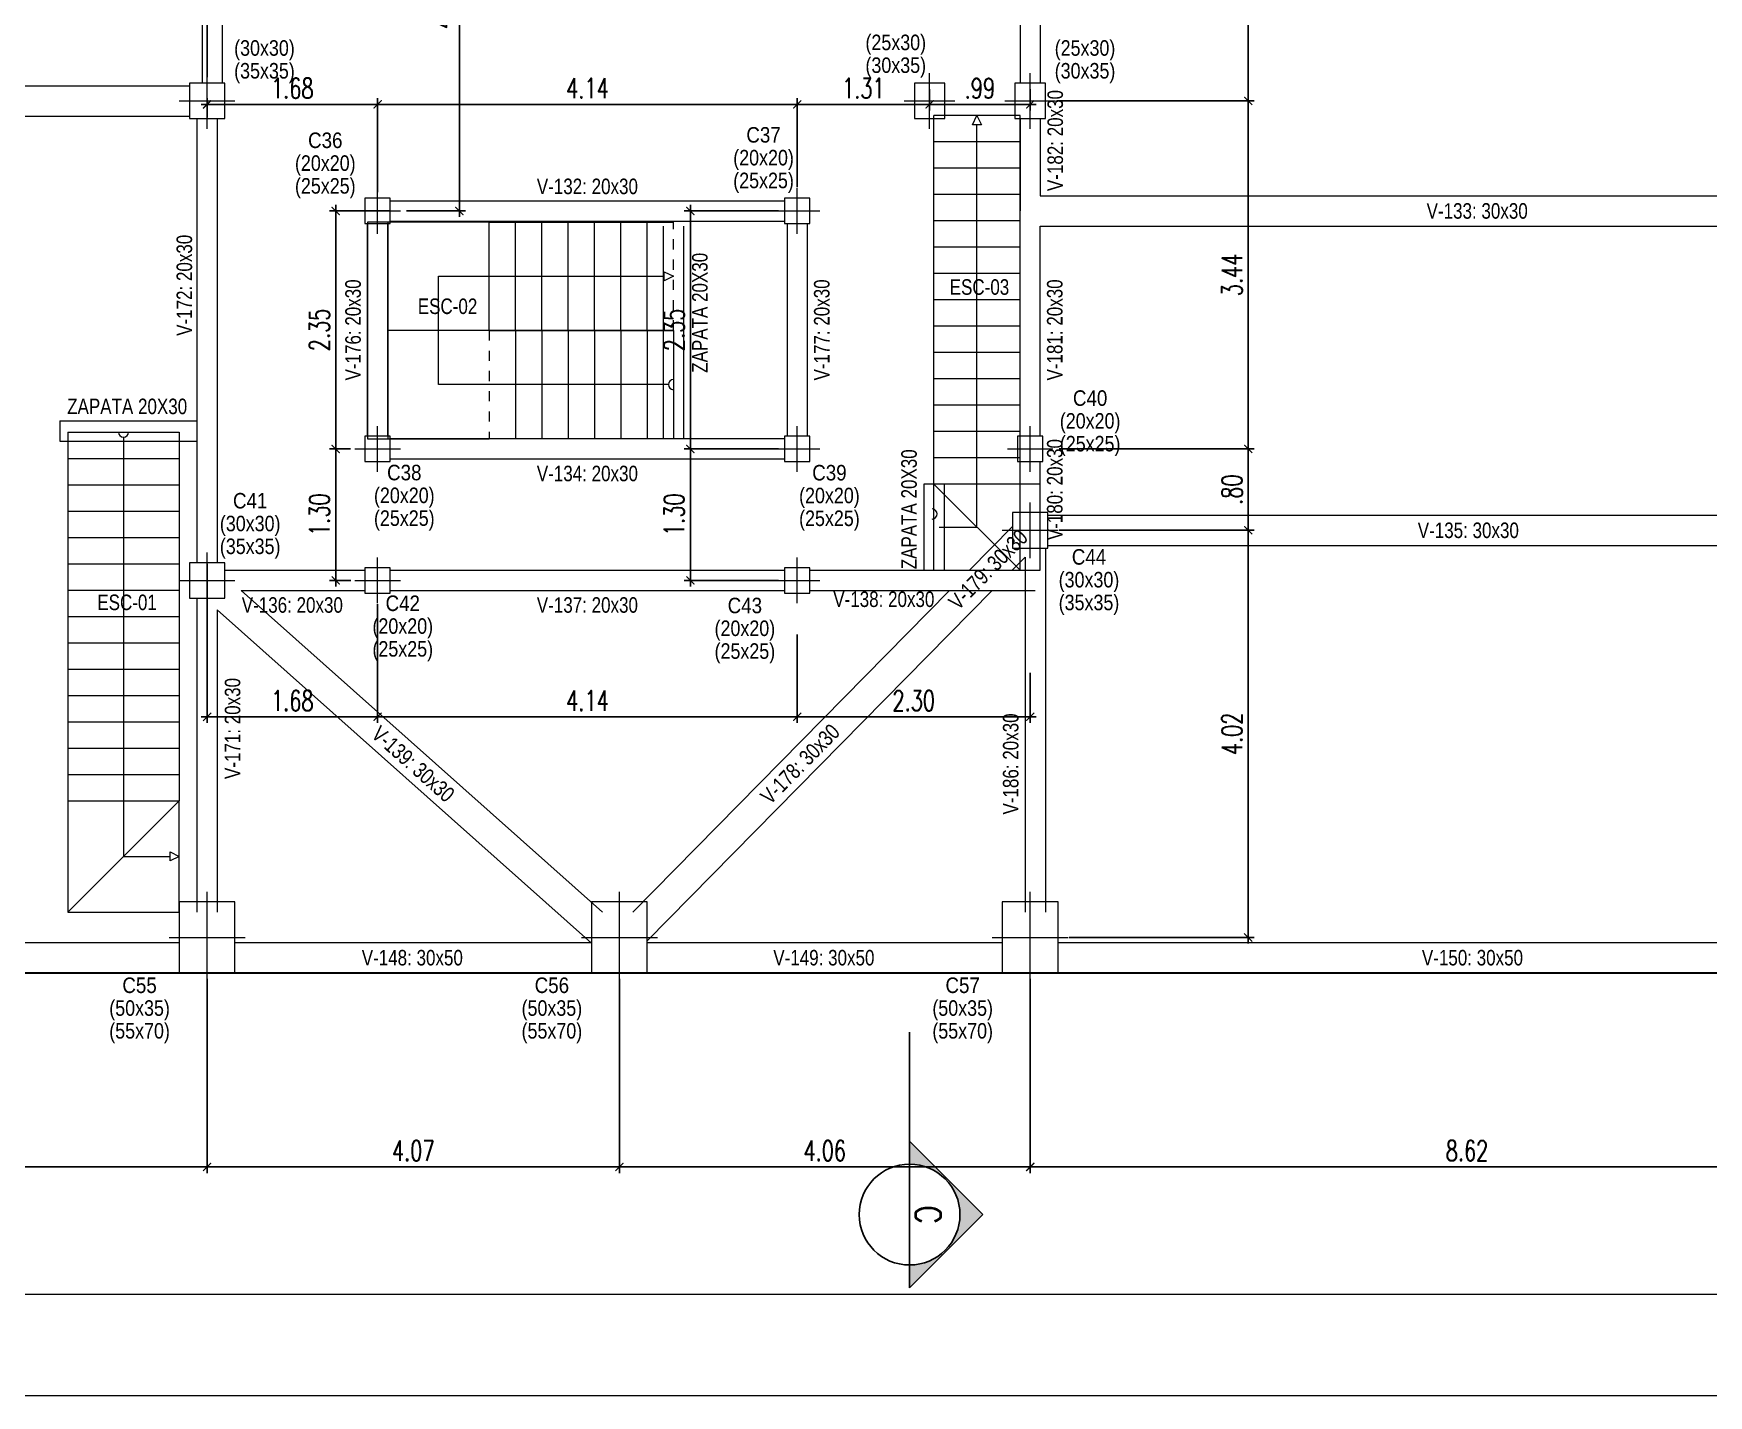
# Model space of a CAD drawing. Header units: millimetres. Extents: x 2 to 158, y -69 to 77.
# Drawn here: x 46.37 to 62.91, y 48.92 to 62.37 of the extents above; entities that cross this region are included whole.
import ezdxf
from ezdxf.enums import TextEntityAlignment as Align

# ---------------------------------------------------------------- set-up
doc = ezdxf.new("R2010")
doc.units = ezdxf.units.MM
doc.linetypes.add('CYPE_PUNTO', pattern=[0.075, 0, -0.075])
doc.linetypes.add('DASHED2', pattern=[0.375, 0.25, -0.125])
for name, color, linetype, lineweight in [('COLUMNA_DIM', 4, 'Continuous', 9), ('COLUMNA_REF', 3, 'Continuous', 9), ('COLUMNAS_EJES', 1, 'Continuous', 9), ('ESC_CONTORNO_ESCALERA', 3, 'Continuous', 0), ('ESC_ESCALON', 2, 'Continuous', 0), ('ESC_GEOMETRIA_APOYO', 2, 'Continuous', 0), ('ESC_LINEA_DE_HUELLA', 9, 'Continuous', 0), ('PILAR_HORMIGON', 2, 'Continuous', 0), ('RECUAD_LIMITES', 2, 'Continuous', 0), ('RECUAD_MARCO', 1, 'Continuous', 20), ('SILUETAS', 6, 'Continuous', 5), ('VIG_CARAS', 5, 'Continuous', 0), ('VIG_DIM_VIGAS', 3, 'Continuous', 9)]:
    doc.layers.add(name, color=color, linetype=linetype, lineweight=lineweight)
doc.layers.add('DN-100-TITULOS 02', color=2, linetype='Continuous')
doc.styles.add('COTAS', font='romans.shx', dxfattribs={"width": 0.7})
doc.styles.add('CYPETXT_romans', font='arial.ttf', dxfattribs={"height": 0.2})
doc.styles.add('ROMANS', font='romans.shx', dxfattribs={"width": 0.8})
doc.dimstyles.new('COTA 100', dxfattribs={"dimscale": 200, "dimtxt": 0.001, "dimasz": 0.0004, "dimexe": 0.0003, "dimexo": 0.0003, "dimgap": 0.0003, "dimtad": 1, "dimzin": 4, "dimdsep": 46, "dimtxsty": 'COTAS', "dimblk": 'ARCHTICK', "dimcen": -0.02, "dimdle": 0.0003, "dimclrd": 256, "dimclre": 256, "dimclrt": 2, "dimadec": 0, "dimazin": 0, "dimtfac": 1, "dimtix": 1, "dimtmove": 2, "dimatfit": 3, "dimldrblk": 'ORIGIN', "dimfxl": 1, "dimtolj": 1, "dimtzin": 0, "dimarcsym": 0})

# ---------------------------------------------------------------- blocks, each defined once
blk = doc.blocks.new('Ejes de la columna')
at = {"layer": 'COLUMNAS_EJES'}
for p, q in [((0, -0.5), (0, 0.5)), ((-0.5, 0), (0.5, 0))]:
    blk.add_line(p, q, dxfattribs=at)
blk = doc.blocks.new('ESC01')
at = {"layer": 'ESC_CONTORNO_ESCALERA'}
for p, q in [((45.583, 65.05), (45.583, 61.41)), ((46.683, 65.05), (46.683, 61.41))]:
    blk.add_line(p, q, dxfattribs=at)
blk.add_lwpolyline([(45.583, 61.41), (45.583, 60.31), (45.583, 60.31), (46.683, 60.31), (46.683, 60.31)], dxfattribs=at)
at = {"layer": 'ESC_ESCALON'}
for p, q in [((45.583, 65.05), (46.683, 65.05)), ((45.583, 64.79), (46.683, 64.79)), ((45.583, 64.53), (46.683, 64.53)), ((45.583, 64.27), (46.683, 64.27)), ((45.583, 64.01), (46.683, 64.01)), ((45.583, 63.75), (46.683, 63.75)), ((45.583, 63.49), (46.683, 63.49)), ((45.583, 63.23), (46.683, 63.23)), ((45.583, 62.97), (46.683, 62.97)), ((45.583, 62.71), (46.683, 62.71)), ((45.583, 62.45), (46.683, 62.45)), ((45.583, 62.19), (46.683, 62.19)), ((45.583, 61.93), (46.683, 61.93)), ((45.583, 61.67), (46.683, 61.67)), ((45.583, 61.41), (46.683, 61.41)), ((45.583, 60.31), (46.683, 61.41))]:
    blk.add_line(p, q, dxfattribs=at)
at = {"layer": 'ESC_ESCALON', "linetype": 'CYPE_PUNTO'}
blk.add_line((46.683, 60.31), (46.683, 61.41), dxfattribs=at)
at = {"layer": 'ESC_GEOMETRIA_APOYO'}
blk.add_line((45.583, 60.31), (46.683, 60.31), dxfattribs=at)
at = {"layer": 'ESC_LINEA_DE_HUELLA'}
blk.add_lwpolyline([(46.133, 65), (46.133, 61.41), (46.133, 60.86), (46.593, 60.86)], dxfattribs=at)
blk.add_lwpolyline([(46.593, 60.905), (46.683, 60.86), (46.593, 60.815), (46.593, 60.905)], close=True, dxfattribs=at)
blk.add_arc((46.133, 65.05), 0.05, 180, 0, dxfattribs=at)
blk = doc.blocks.new('ESC02')
at = {"layer": 'ESC_CONTORNO_ESCALERA'}
for p, q in [((50.806, 66.757066), (52.626, 66.757066)), ((52.626, 65.687066), (50.806, 65.687066)), ((50.806, 65.687066), (52.626, 65.687066)), ((49.806, 64.617066), (50.806, 64.617066)), ((52.626, 64.617066), (50.806, 64.617066))]:
    blk.add_line(p, q, dxfattribs=at)
for points in [[(50.806, 66.757066), (49.806, 66.757066), (49.606, 66.757066), (49.606, 65.687066)], [(49.606, 65.687066), (49.606, 64.617066), (49.806, 64.617066)]]:
    blk.add_lwpolyline(points, dxfattribs=at)
at = {"layer": 'ESC_ESCALON'}
for p, q in [((50.806, 65.687066), (50.806, 66.757066)), ((51.066, 65.687066), (51.066, 66.757066)), ((51.326, 65.687066), (51.326, 66.757066)), ((51.586, 65.687066), (51.586, 66.757066)), ((51.846, 65.687066), (51.846, 66.757066)), ((52.106, 65.687066), (52.106, 66.757066)), ((52.366, 65.687066), (52.366, 66.757066)), ((50.806, 65.687066), (49.806, 65.687066)), ((51.066, 65.687066), (51.066, 64.617066)), ((51.326, 65.687066), (51.326, 64.617066)), ((51.586, 65.687066), (51.586, 64.617066)), ((51.846, 65.687066), (51.846, 64.617066)), ((52.106, 65.687066), (52.106, 64.617066)), ((52.366, 65.687066), (52.366, 64.617066)), ((52.626, 65.687066), (52.626, 64.617066))]:
    blk.add_line(p, q, dxfattribs=at)
at = {"layer": 'ESC_ESCALON', "linetype": 'CYPE_PUNTO'}
for p, q in [((52.626, 65.687066), (52.626, 66.757066)), ((50.806, 65.687066), (50.806, 64.617066))]:
    blk.add_line(p, q, dxfattribs=at)
at = {"layer": 'ESC_GEOMETRIA_APOYO'}
for p, q in [((49.806, 66.757066), (49.806, 65.687066)), ((49.806, 65.687066), (49.806, 64.617066))]:
    blk.add_line(p, q, dxfattribs=at)
at = {"layer": 'ESC_LINEA_DE_HUELLA'}
blk.add_lwpolyline([(52.576, 65.152066), (50.806, 65.152066), (50.306, 65.152066), (50.306, 65.687066), (50.306, 66.222066), (50.806, 66.222066), (52.536, 66.222066)], dxfattribs=at)
blk.add_lwpolyline([(52.536, 66.267066), (52.626, 66.222066), (52.536, 66.177066), (52.536, 66.267066)], close=True, dxfattribs=at)
blk.add_arc((52.626, 65.152066), 0.05, 90, 270, dxfattribs=at)
blk = doc.blocks.new('ESC3')
at = {"layer": 'ESC_CONTORNO_ESCALERA'}
for p, q in [((55.241, 63.454), (55.241, 67.944)), ((56.091, 64.304), (56.091, 67.944))]:
    blk.add_line(p, q, dxfattribs=at)
blk.add_lwpolyline([(55.241, 63.454), (56.091, 63.454), (56.291, 63.454), (56.291, 64.304), (56.091, 64.304)], dxfattribs=at)
at = {"layer": 'ESC_ESCALON'}
for p, q in [((56.091, 67.944), (55.241, 67.944)), ((56.091, 67.684), (55.241, 67.684)), ((56.091, 67.424), (55.241, 67.424)), ((56.091, 67.164), (55.241, 67.164)), ((56.091, 66.904), (55.241, 66.904)), ((56.091, 66.644), (55.241, 66.644)), ((56.091, 66.384), (55.241, 66.384)), ((56.091, 66.124), (55.241, 66.124)), ((56.091, 65.864), (55.241, 65.864)), ((56.091, 65.604), (55.241, 65.604)), ((56.091, 65.344), (55.241, 65.344)), ((56.091, 65.084), (55.241, 65.084)), ((56.091, 64.824), (55.241, 64.824)), ((56.091, 64.564), (55.241, 64.564)), ((56.091, 63.454), (55.241, 64.304)), ((56.091, 64.304), (55.241, 64.304))]:
    blk.add_line(p, q, dxfattribs=at)
at = {"layer": 'ESC_GEOMETRIA_APOYO'}
blk.add_line((56.091, 63.454), (56.091, 64.304), dxfattribs=at)
at = {"layer": 'ESC_LINEA_DE_HUELLA'}
blk.add_lwpolyline([(55.291, 63.879), (55.666, 63.879), (55.666, 64.304), (55.666, 67.854)], dxfattribs=at)
blk.add_lwpolyline([(55.621, 67.854), (55.666, 67.944), (55.711, 67.854), (55.621, 67.854)], close=True, dxfattribs=at)
blk = doc.blocks.new('_ArchTick')
at = {"color": 0, "const_width": 0.15}
blk.add_lwpolyline([(-0.5, -0.5), (0.5, 0.5)], dxfattribs=at)
blk = doc.blocks.new('*D56')
at = {"lineweight": -2, "transparency": 16777216}
for p, q in [((43.09, 63.727), (48.145, 63.727)), ((43.15, 62.059), (43.15, 63.787)), ((48.085, 61.934), (48.085, 63.787))]:
    blk.add_line(p, q, dxfattribs=at)
at = {"layer": 'Defpoints', "color": 0, "transparency": 16777216}
for p in [(48.085, 63.727), (43.15, 61.999), (48.085, 61.874)]:
    blk.add_point(p, dxfattribs=at)
at = {"lineweight": -2, "transparency": 16777216, "xscale": 0.08, "yscale": 0.08, "zscale": 0.08, "rotation": 180}
blk.add_blockref('_ArchTick', (43.15, 63.727), dxfattribs=at)
at = {"lineweight": -2, "transparency": 16777216, "xscale": 0.08, "yscale": 0.08, "zscale": 0.08}
blk.add_blockref('_ArchTick', (48.085, 63.727), dxfattribs=at)
at = {"color": 2, "transparency": 16777216, "insert": (45.617, 63.887), "char_height": 0.2, "attachment_point": 5, "style": 'COTAS'}
blk.add_mtext('\\A1;4.94', dxfattribs=at)
blk = doc.blocks.new('_Origin')
at = {"color": 0, "linetype": 'ByBlock', "lineweight": -2}
blk.add_line((0, 0), (-1, 0), dxfattribs=at)
blk.add_circle((0, 0), 0.5, dxfattribs=at)
blk = doc.blocks.new('*D9')
at = {"lineweight": -2, "transparency": 16777216}
for p, q in [((43.15, 53.029), (43.15, 51.113)), ((48.085, 53.029), (48.085, 51.113)), ((43.09, 51.173), (48.145, 51.173))]:
    blk.add_line(p, q, dxfattribs=at)
at = {"layer": 'Defpoints', "color": 0, "transparency": 16777216}
for p in [(43.15, 53.089), (48.085, 53.089), (48.085, 51.173)]:
    blk.add_point(p, dxfattribs=at)
at = {"lineweight": -2, "transparency": 16777216, "xscale": 0.08, "yscale": 0.08, "zscale": 0.08, "rotation": 180}
blk.add_blockref('_ArchTick', (43.15, 51.173), dxfattribs=at)
at = {"lineweight": -2, "transparency": 16777216, "xscale": 0.08, "yscale": 0.08, "zscale": 0.08}
blk.add_blockref('_ArchTick', (48.085, 51.173), dxfattribs=at)
at = {"color": 2, "transparency": 16777216, "insert": (45.617, 51.333), "char_height": 0.2, "attachment_point": 5, "style": 'COTAS'}
blk.add_mtext('\\A1;4.94', dxfattribs=at)
blk = doc.blocks.new('*D10')
at = {"lineweight": -2, "transparency": 16777216}
for p, q in [((48.085, 53.029), (48.085, 51.113)), ((52.155, 53.029), (52.155, 51.113)), ((48.025, 51.173), (52.215, 51.173))]:
    blk.add_line(p, q, dxfattribs=at)
at = {"layer": 'Defpoints', "color": 0, "transparency": 16777216}
for p in [(48.085, 53.089), (52.155, 53.089), (52.155, 51.173)]:
    blk.add_point(p, dxfattribs=at)
at = {"lineweight": -2, "transparency": 16777216, "xscale": 0.08, "yscale": 0.08, "zscale": 0.08, "rotation": 180}
blk.add_blockref('_ArchTick', (48.085, 51.173), dxfattribs=at)
at = {"lineweight": -2, "transparency": 16777216, "xscale": 0.08, "yscale": 0.08, "zscale": 0.08}
blk.add_blockref('_ArchTick', (52.155, 51.173), dxfattribs=at)
at = {"color": 2, "transparency": 16777216, "insert": (50.12, 51.333), "char_height": 0.2, "attachment_point": 5, "style": 'COTAS'}
blk.add_mtext('\\A1;4.07', dxfattribs=at)
blk = doc.blocks.new('*D11')
at = {"lineweight": -2, "transparency": 16777216}
for p, q in [((52.155, 53.029), (52.155, 51.113)), ((56.21, 53.029), (56.21, 51.113)), ((52.095, 51.173), (56.27, 51.173))]:
    blk.add_line(p, q, dxfattribs=at)
at = {"layer": 'Defpoints', "color": 0, "transparency": 16777216}
for p in [(52.155, 53.089), (56.21, 53.089), (56.21, 51.173)]:
    blk.add_point(p, dxfattribs=at)
at = {"lineweight": -2, "transparency": 16777216, "xscale": 0.08, "yscale": 0.08, "zscale": 0.08, "rotation": 180}
blk.add_blockref('_ArchTick', (52.155, 51.173), dxfattribs=at)
at = {"lineweight": -2, "transparency": 16777216, "xscale": 0.08, "yscale": 0.08, "zscale": 0.08}
blk.add_blockref('_ArchTick', (56.21, 51.173), dxfattribs=at)
at = {"color": 2, "transparency": 16777216, "insert": (54.182, 51.333), "char_height": 0.2, "attachment_point": 5, "style": 'COTAS'}
blk.add_mtext('\\A1;4.06', dxfattribs=at)
blk = doc.blocks.new('*D12')
at = {"lineweight": -2, "transparency": 16777216}
for p, q in [((56.21, 53.029), (56.21, 51.113)), ((64.835, 53.029), (64.835, 51.113)), ((56.15, 51.173), (64.895, 51.173))]:
    blk.add_line(p, q, dxfattribs=at)
at = {"layer": 'Defpoints', "color": 0, "transparency": 16777216}
for p in [(56.21, 53.089), (64.835, 53.089), (64.835, 51.173)]:
    blk.add_point(p, dxfattribs=at)
at = {"lineweight": -2, "transparency": 16777216, "xscale": 0.08, "yscale": 0.08, "zscale": 0.08, "rotation": 180}
blk.add_blockref('_ArchTick', (56.21, 51.173), dxfattribs=at)
at = {"lineweight": -2, "transparency": 16777216, "xscale": 0.08, "yscale": 0.08, "zscale": 0.08}
blk.add_blockref('_ArchTick', (64.835, 51.173), dxfattribs=at)
at = {"color": 2, "transparency": 16777216, "insert": (60.522, 51.333), "char_height": 0.2, "attachment_point": 5, "style": 'COTAS'}
blk.add_mtext('\\A1;8.62', dxfattribs=at)
blk = doc.blocks.new('*D15')
at = {"lineweight": -2, "transparency": 16777216}
for p, q in [((58.362, 64.689), (58.362, 61.639)), ((56.495, 64.629), (58.422, 64.629)), ((56.47, 61.699), (58.422, 61.699))]:
    blk.add_line(p, q, dxfattribs=at)
at = {"layer": 'Defpoints', "color": 0, "transparency": 16777216}
for p in [(56.435, 64.629), (56.41, 61.699), (58.362, 61.699)]:
    blk.add_point(p, dxfattribs=at)
at = {"lineweight": -2, "transparency": 16777216, "xscale": 0.08, "yscale": 0.08, "zscale": 0.08}
for p, rotation in [((58.362, 64.629), 90), ((58.362, 61.699), 270)]:
    blk.add_blockref('_ArchTick', p, dxfattribs=dict(at, rotation=rotation))
at = {"color": 2, "transparency": 16777216, "insert": (58.202, 63.164), "char_height": 0.2, "attachment_point": 5, "rotation": 90, "style": 'COTAS'}
blk.add_mtext('\\A1;2.93', dxfattribs=at)
blk = doc.blocks.new('*D16')
at = {"lineweight": -2, "transparency": 16777216}
for p, q in [((56.47, 61.699), (58.422, 61.699)), ((58.362, 61.759), (58.362, 58.203)), ((56.495, 58.263), (58.422, 58.263))]:
    blk.add_line(p, q, dxfattribs=at)
at = {"layer": 'Defpoints', "color": 0, "transparency": 16777216}
for p in [(56.41, 61.699), (56.435, 58.263), (58.362, 58.263)]:
    blk.add_point(p, dxfattribs=at)
at = {"lineweight": -2, "transparency": 16777216, "xscale": 0.08, "yscale": 0.08, "zscale": 0.08}
for p, rotation in [((58.362, 61.699), 90), ((58.362, 58.263), 270)]:
    blk.add_blockref('_ArchTick', p, dxfattribs=dict(at, rotation=rotation))
at = {"color": 2, "transparency": 16777216, "insert": (58.202, 59.981), "char_height": 0.2, "attachment_point": 5, "rotation": 90, "style": 'COTAS'}
blk.add_mtext('\\A1;3.44', dxfattribs=at)
blk = doc.blocks.new('*D17')
at = {"lineweight": -2, "transparency": 16777216}
for p, q in [((56.536, 57.459), (58.422, 57.459)), ((58.362, 57.519), (58.362, 53.379)), ((56.595, 53.439), (58.422, 53.439))]:
    blk.add_line(p, q, dxfattribs=at)
at = {"layer": 'Defpoints', "color": 0, "transparency": 16777216}
for p in [(56.476, 57.459), (56.535, 53.439), (58.362, 53.439)]:
    blk.add_point(p, dxfattribs=at)
at = {"lineweight": -2, "transparency": 16777216, "xscale": 0.08, "yscale": 0.08, "zscale": 0.08}
for p, rotation in [((58.362, 57.459), 90), ((58.362, 53.439), 270)]:
    blk.add_blockref('_ArchTick', p, dxfattribs=dict(at, rotation=rotation))
at = {"color": 2, "transparency": 16777216, "insert": (58.202, 55.449), "char_height": 0.2, "attachment_point": 5, "rotation": 90, "style": 'COTAS'}
blk.add_mtext('\\A1;4.02', dxfattribs=at)
blk = doc.blocks.new('*D24')
at = {"lineweight": -2, "transparency": 16777216}
for p, q in [((48.085, 61.534), (48.085, 61.725)), ((49.768, 60.798), (49.768, 61.725)), ((48.025, 61.665), (49.828, 61.665))]:
    blk.add_line(p, q, dxfattribs=at)
at = {"layer": 'Defpoints', "color": 0, "transparency": 16777216}
for p in [(49.768, 61.665), (48.085, 61.474), (49.768, 60.738)]:
    blk.add_point(p, dxfattribs=at)
at = {"lineweight": -2, "transparency": 16777216, "xscale": 0.08, "yscale": 0.08, "zscale": 0.08, "rotation": 180}
blk.add_blockref('_ArchTick', (48.085, 61.665), dxfattribs=at)
at = {"lineweight": -2, "transparency": 16777216, "xscale": 0.08, "yscale": 0.08, "zscale": 0.08}
blk.add_blockref('_ArchTick', (49.768, 61.665), dxfattribs=at)
at = {"color": 2, "transparency": 16777216, "insert": (48.926, 61.825), "char_height": 0.2, "attachment_point": 5, "style": 'COTAS'}
blk.add_mtext('\\A1;1.68', dxfattribs=at)
blk = doc.blocks.new('*D25')
at = {"lineweight": -2, "transparency": 16777216}
for p, q in [((49.768, 60.798), (49.768, 61.725)), ((53.91, 60.848), (53.91, 61.725)), ((49.708, 61.665), (53.97, 61.665))]:
    blk.add_line(p, q, dxfattribs=at)
at = {"layer": 'Defpoints', "color": 0, "transparency": 16777216}
for p in [(53.91, 61.665), (49.768, 60.738), (53.91, 60.788)]:
    blk.add_point(p, dxfattribs=at)
at = {"lineweight": -2, "transparency": 16777216, "xscale": 0.08, "yscale": 0.08, "zscale": 0.08, "rotation": 180}
blk.add_blockref('_ArchTick', (49.768, 61.665), dxfattribs=at)
at = {"lineweight": -2, "transparency": 16777216, "xscale": 0.08, "yscale": 0.08, "zscale": 0.08}
blk.add_blockref('_ArchTick', (53.91, 61.665), dxfattribs=at)
at = {"color": 2, "transparency": 16777216, "insert": (51.839, 61.825), "char_height": 0.2, "attachment_point": 5, "style": 'COTAS'}
blk.add_mtext('\\A1;4.14', dxfattribs=at)
blk = doc.blocks.new('*D26')
at = {"lineweight": -2, "transparency": 16777216}
for p, q in [((53.91, 60.848), (53.91, 61.725)), ((55.217, 61.814), (55.217, 61.605)), ((53.85, 61.665), (55.277, 61.665))]:
    blk.add_line(p, q, dxfattribs=at)
at = {"layer": 'Defpoints', "color": 0, "transparency": 16777216}
for p in [(55.217, 61.874), (55.217, 61.665), (53.91, 60.788)]:
    blk.add_point(p, dxfattribs=at)
at = {"lineweight": -2, "transparency": 16777216, "xscale": 0.08, "yscale": 0.08, "zscale": 0.08, "rotation": 180}
blk.add_blockref('_ArchTick', (53.91, 61.665), dxfattribs=at)
at = {"lineweight": -2, "transparency": 16777216, "xscale": 0.08, "yscale": 0.08, "zscale": 0.08}
blk.add_blockref('_ArchTick', (55.217, 61.665), dxfattribs=at)
at = {"color": 2, "transparency": 16777216, "insert": (54.563, 61.825), "char_height": 0.2, "attachment_point": 5, "style": 'COTAS'}
blk.add_mtext('\\A1;1.31', dxfattribs=at)
blk = doc.blocks.new('*D27')
at = {"lineweight": -2, "transparency": 16777216}
for p, q in [((55.217, 61.814), (55.217, 61.605)), ((56.21, 61.814), (56.21, 61.605)), ((55.157, 61.665), (56.27, 61.665))]:
    blk.add_line(p, q, dxfattribs=at)
at = {"layer": 'Defpoints', "color": 0, "transparency": 16777216}
for p in [(55.217, 61.874), (56.21, 61.874), (56.21, 61.665)]:
    blk.add_point(p, dxfattribs=at)
at = {"lineweight": -2, "transparency": 16777216, "xscale": 0.08, "yscale": 0.08, "zscale": 0.08, "rotation": 180}
blk.add_blockref('_ArchTick', (55.217, 61.665), dxfattribs=at)
at = {"lineweight": -2, "transparency": 16777216, "xscale": 0.08, "yscale": 0.08, "zscale": 0.08}
blk.add_blockref('_ArchTick', (56.21, 61.665), dxfattribs=at)
at = {"color": 2, "transparency": 16777216, "insert": (55.713, 61.825), "char_height": 0.2, "attachment_point": 5, "style": 'COTAS'}
blk.add_mtext('\\A1;.99', dxfattribs=at)
blk = doc.blocks.new('*D28')
at = {"lineweight": -2, "transparency": 16777216}
for p, q in [((48.085, 57.129), (48.085, 55.558)), ((49.768, 56.729), (49.768, 55.558)), ((48.025, 55.618), (49.828, 55.618))]:
    blk.add_line(p, q, dxfattribs=at)
at = {"layer": 'Defpoints', "color": 0, "transparency": 16777216}
for p in [(48.085, 57.189), (49.768, 56.789), (49.768, 55.618)]:
    blk.add_point(p, dxfattribs=at)
at = {"lineweight": -2, "transparency": 16777216, "xscale": 0.08, "yscale": 0.08, "zscale": 0.08, "rotation": 180}
blk.add_blockref('_ArchTick', (48.085, 55.618), dxfattribs=at)
at = {"lineweight": -2, "transparency": 16777216, "xscale": 0.08, "yscale": 0.08, "zscale": 0.08}
blk.add_blockref('_ArchTick', (49.768, 55.618), dxfattribs=at)
at = {"color": 2, "transparency": 16777216, "insert": (48.926, 55.778), "char_height": 0.2, "attachment_point": 5, "style": 'COTAS'}
blk.add_mtext('\\A1;1.68', dxfattribs=at)
blk = doc.blocks.new('*D29')
at = {"lineweight": -2, "transparency": 16777216}
for p, q in [((49.768, 56.729), (49.768, 55.558)), ((53.91, 56.429), (53.91, 55.558)), ((49.708, 55.618), (53.97, 55.618))]:
    blk.add_line(p, q, dxfattribs=at)
at = {"layer": 'Defpoints', "color": 0, "transparency": 16777216}
for p in [(49.768, 56.789), (53.91, 56.489), (53.91, 55.618)]:
    blk.add_point(p, dxfattribs=at)
at = {"lineweight": -2, "transparency": 16777216, "xscale": 0.08, "yscale": 0.08, "zscale": 0.08, "rotation": 180}
blk.add_blockref('_ArchTick', (49.768, 55.618), dxfattribs=at)
at = {"lineweight": -2, "transparency": 16777216, "xscale": 0.08, "yscale": 0.08, "zscale": 0.08}
blk.add_blockref('_ArchTick', (53.91, 55.618), dxfattribs=at)
at = {"color": 2, "transparency": 16777216, "insert": (51.839, 55.778), "char_height": 0.2, "attachment_point": 5, "style": 'COTAS'}
blk.add_mtext('\\A1;4.14', dxfattribs=at)
blk = doc.blocks.new('*D30')
at = {"lineweight": -2, "transparency": 16777216}
for p, q in [((53.91, 56.429), (53.91, 55.558)), ((56.21, 56.051), (56.21, 55.558)), ((53.85, 55.618), (56.27, 55.618))]:
    blk.add_line(p, q, dxfattribs=at)
at = {"layer": 'Defpoints', "color": 0, "transparency": 16777216}
for p in [(53.91, 56.489), (56.21, 56.111), (56.21, 55.618)]:
    blk.add_point(p, dxfattribs=at)
at = {"lineweight": -2, "transparency": 16777216, "xscale": 0.08, "yscale": 0.08, "zscale": 0.08, "rotation": 180}
blk.add_blockref('_ArchTick', (53.91, 55.618), dxfattribs=at)
at = {"lineweight": -2, "transparency": 16777216, "xscale": 0.08, "yscale": 0.08, "zscale": 0.08}
blk.add_blockref('_ArchTick', (56.21, 55.618), dxfattribs=at)
at = {"color": 2, "transparency": 16777216, "insert": (55.06, 55.778), "char_height": 0.2, "attachment_point": 5, "style": 'COTAS'}
blk.add_mtext('\\A1;2.30', dxfattribs=at)
blk = doc.blocks.new('*D34')
at = {"lineweight": -2, "transparency": 16777216}
for p, q in [((49.883, 60.613), (49.294, 60.613)), ((49.354, 60.673), (49.354, 58.203)), ((49.5, 58.263), (49.294, 58.263))]:
    blk.add_line(p, q, dxfattribs=at)
at = {"layer": 'Defpoints', "color": 0, "transparency": 16777216}
for p in [(49.943, 60.613), (49.354, 58.263), (49.56, 58.263)]:
    blk.add_point(p, dxfattribs=at)
at = {"lineweight": -2, "transparency": 16777216, "xscale": 0.08, "yscale": 0.08, "zscale": 0.08}
for p, rotation in [((49.354, 60.613), 90), ((49.354, 58.263), 270)]:
    blk.add_blockref('_ArchTick', p, dxfattribs=dict(at, rotation=rotation))
at = {"color": 2, "transparency": 16777216, "insert": (49.194, 59.438), "char_height": 0.2, "attachment_point": 5, "rotation": 90, "style": 'COTAS'}
blk.add_mtext('\\A1;2.35', dxfattribs=at)
blk = doc.blocks.new('*D35')
at = {"lineweight": -2, "transparency": 16777216}
for p, q in [((49.495, 58.263), (49.294, 58.263)), ((49.354, 58.323), (49.354, 56.904)), ((49.504, 56.964), (49.294, 56.964))]:
    blk.add_line(p, q, dxfattribs=at)
at = {"layer": 'Defpoints', "color": 0, "transparency": 16777216}
for p in [(49.555, 58.263), (49.354, 56.964), (49.564, 56.964)]:
    blk.add_point(p, dxfattribs=at)
at = {"lineweight": -2, "transparency": 16777216, "xscale": 0.08, "yscale": 0.08, "zscale": 0.08}
for p, rotation in [((49.354, 58.263), 90), ((49.354, 56.964), 270)]:
    blk.add_blockref('_ArchTick', p, dxfattribs=dict(at, rotation=rotation))
at = {"color": 2, "transparency": 16777216, "insert": (49.194, 57.614), "char_height": 0.2, "attachment_point": 5, "rotation": 90, "style": 'COTAS'}
blk.add_mtext('\\A1;1.30', dxfattribs=at)
blk = doc.blocks.new('*D36')
at = {"lineweight": -2, "transparency": 16777216}
for p, q in [((53.725, 60.613), (52.795, 60.613)), ((52.855, 60.673), (52.855, 58.203)), ((53.725, 58.263), (52.795, 58.263))]:
    blk.add_line(p, q, dxfattribs=at)
at = {"layer": 'Defpoints', "color": 0, "transparency": 16777216}
for p in [(53.785, 60.613), (52.855, 58.263), (53.785, 58.263)]:
    blk.add_point(p, dxfattribs=at)
at = {"lineweight": -2, "transparency": 16777216, "xscale": 0.08, "yscale": 0.08, "zscale": 0.08}
for p, rotation in [((52.855, 60.613), 90), ((52.855, 58.263), 270)]:
    blk.add_blockref('_ArchTick', p, dxfattribs=dict(at, rotation=rotation))
at = {"color": 2, "transparency": 16777216, "insert": (52.695, 59.438), "char_height": 0.2, "attachment_point": 5, "rotation": 90, "style": 'COTAS'}
blk.add_mtext('\\A1;2.35', dxfattribs=at)
blk = doc.blocks.new('*D37')
at = {"lineweight": -2, "transparency": 16777216}
for p, q in [((53.725, 58.263), (52.795, 58.263)), ((52.855, 58.323), (52.855, 56.904)), ((53.725, 56.964), (52.795, 56.964))]:
    blk.add_line(p, q, dxfattribs=at)
at = {"layer": 'Defpoints', "color": 0, "transparency": 16777216}
for p in [(53.785, 58.263), (52.855, 56.964), (53.785, 56.964)]:
    blk.add_point(p, dxfattribs=at)
at = {"lineweight": -2, "transparency": 16777216, "xscale": 0.08, "yscale": 0.08, "zscale": 0.08}
for p, rotation in [((52.855, 58.263), 90), ((52.855, 56.964), 270)]:
    blk.add_blockref('_ArchTick', p, dxfattribs=dict(at, rotation=rotation))
at = {"color": 2, "transparency": 16777216, "insert": (52.695, 57.614), "char_height": 0.2, "attachment_point": 5, "rotation": 90, "style": 'COTAS'}
blk.add_mtext('\\A1;1.30', dxfattribs=at)
blk = doc.blocks.new('*D71')
at = {"lineweight": -2, "transparency": 16777216}
for p, q in [((56.495, 58.263), (58.422, 58.263)), ((58.362, 58.323), (58.362, 57.399)), ((56.495, 57.459), (58.422, 57.459))]:
    blk.add_line(p, q, dxfattribs=at)
at = {"layer": 'Defpoints', "color": 0, "transparency": 16777216}
for p in [(56.435, 58.263), (56.435, 57.459), (58.362, 57.459)]:
    blk.add_point(p, dxfattribs=at)
at = {"lineweight": -2, "transparency": 16777216, "xscale": 0.08, "yscale": 0.08, "zscale": 0.08}
for p, rotation in [((58.362, 58.263), 90), ((58.362, 57.459), 270)]:
    blk.add_blockref('_ArchTick', p, dxfattribs=dict(at, rotation=rotation))
at = {"color": 2, "transparency": 16777216, "insert": (58.202, 57.861), "char_height": 0.2, "attachment_point": 5, "rotation": 90, "style": 'COTAS'}
blk.add_mtext('\\A1;.80', dxfattribs=at)
blk = doc.blocks.new('*D72')
at = {"lineweight": -2, "transparency": 16777216}
for p, q in [((50.575, 64.689), (50.575, 60.553)), ((50.42, 64.629), (50.635, 64.629)), ((50.053, 60.613), (50.635, 60.613))]:
    blk.add_line(p, q, dxfattribs=at)
at = {"layer": 'Defpoints', "color": 0, "transparency": 16777216}
for p in [(50.36, 64.629), (49.993, 60.613), (50.575, 60.613)]:
    blk.add_point(p, dxfattribs=at)
at = {"lineweight": -2, "transparency": 16777216, "xscale": 0.08, "yscale": 0.08, "zscale": 0.08}
for p, rotation in [((50.575, 64.629), 90), ((50.575, 60.613), 270)]:
    blk.add_blockref('_ArchTick', p, dxfattribs=dict(at, rotation=rotation))
at = {"color": 2, "transparency": 16777216, "insert": (50.415, 62.621), "char_height": 0.2, "attachment_point": 5, "rotation": 90, "style": 'COTAS'}
blk.add_mtext('\\A1;4.02', dxfattribs=at)
blk = doc.blocks.new('DEN CORTE')
blk.add_hatch(color=256).paths.add_polyline_path([(1.729, 0), (1.9, 0), (1.355, 0.545), (0.81, 0), (0.98, 0, -1)])
for p, q in [((0.81, 0), (1.355, 0.545)), ((1.9, 0), (1.355, 0.545)), ((0.81, 0), (0, 0)), ((0.81, 0), (1.9, 0))]:
    blk.add_line(p, q)
blk.add_circle((1.355, 0), 0.374)
at = {"style": 'ROMANS', "width": 0.8}
for tag, p in [('NUMEROCORTE', (1.355, 0.043)), ('LAMINA', (1.355, -0.233))]:
    blk.add_attdef(tag, text='', height=0.19, dxfattribs=at).set_placement(p, align=Align.CENTER)

msp = doc.modelspace()

# ---------------------------------------------------------------- linework, layer by layer
at = {"layer": 'ESC_ESCALON'}
msp.add_line((47.80959, 53.68939), (47.80959, 54.78939), dxfattribs=at)
at = {"layer": 'ESC_LINEA_DE_HUELLA'}
msp.add_arc((55.24104, 57.62039), 0.05, 270, 90, dxfattribs=at)
at = {"layer": 'PILAR_HORMIGON'}
for points in [[(47.90959, 61.52439), (48.25959, 61.52439), (48.25959, 61.87439), (47.90959, 61.87439), (47.90959, 61.52439)], [(55.06666, 61.52439), (55.36666, 61.52439), (55.36666, 61.87439), (55.06666, 61.87439), (55.06666, 61.52439)], [(56.05966, 61.52439), (56.35966, 61.52439), (56.35966, 61.87439), (56.05966, 61.87439), (56.05966, 61.52439)], [(49.64283, 60.48786), (49.89283, 60.48786), (49.89283, 60.73786), (49.64283, 60.73786), (49.64283, 60.48786)], [(53.78466, 60.48786), (54.03466, 60.48786), (54.03466, 60.73786), (53.78466, 60.73786), (53.78466, 60.48786)], [(49.64283, 58.13786), (49.89283, 58.13786), (49.89283, 58.38786), (49.64283, 58.38786), (49.64283, 58.13786)], [(53.78466, 58.13786), (54.03466, 58.13786), (54.03466, 58.38786), (53.78466, 58.38786), (53.78466, 58.13786)], [(56.08466, 58.13786), (56.33466, 58.13786), (56.33466, 58.38786), (56.08466, 58.38786), (56.08466, 58.13786)], [(56.03466, 57.28439), (56.38466, 57.28439), (56.38466, 57.63439), (56.03466, 57.63439), (56.03466, 57.28439)], [(47.90959, 56.78939), (48.25959, 56.78939), (48.25959, 57.13939), (47.90959, 57.13939), (47.90959, 56.78939)], [(49.64283, 56.83939), (49.89283, 56.83939), (49.89283, 57.08939), (49.64283, 57.08939), (49.64283, 56.83939)], [(53.78466, 56.83939), (54.03466, 56.83939), (54.03466, 57.08939), (53.78466, 57.08939), (53.78466, 56.83939)], [(47.80959, 53.08939), (48.35959, 53.08939), (48.35959, 53.78939), (47.80959, 53.78939), (47.80959, 53.08939)], [(51.87959, 53.08939), (52.42959, 53.08939), (52.42959, 53.78939), (51.87959, 53.78939), (51.87959, 53.08939)], [(55.93466, 53.08939), (56.48466, 53.08939), (56.48466, 53.78939), (55.93466, 53.78939), (55.93466, 53.08939)]]:
    msp.add_lwpolyline(points, close=True, dxfattribs=at)
at = {"layer": 'RECUAD_LIMITES'}
msp.add_lwpolyline([(2.2137, 48.9159), (86.1137, 48.9159), (86.1137, 73.5159), (2.2137, 73.5159), (2.2137, 48.9159)], close=True, dxfattribs=at)
at = {"layer": 'RECUAD_MARCO'}
msp.add_lwpolyline([(4.7137, 49.9159), (85.1137, 49.9159), (85.1137, 72.5159), (4.7137, 72.5159), (4.7137, 49.9159)], close=True, dxfattribs=at)
at = {"layer": 'SILUETAS', "color": 1, "linetype": 'DASHED2', "const_width": 0.02}
msp.add_lwpolyline([(8.45644, 70.40939), (7.82804, 56.08939), (10.69763, 53.08939), (65.18466, 53.08939), (65.18466, 70.40939), (8.45644, 70.40939)], dxfattribs=at)
at = {"layer": 'VIG_CARAS'}
for p, q in [((48.03459, 64.45368), (48.03459, 61.87439)), ((48.23459, 64.45368), (48.23459, 61.87439)), ((56.10966, 64.45368), (56.10966, 61.87439)), ((56.30966, 64.45368), (56.30966, 61.87439)), ((43.39959, 61.84939), (47.90959, 61.84939)), ((43.39959, 61.54939), (47.90959, 61.54939)), ((47.98459, 61.52439), (47.98459, 57.13939)), ((48.18459, 61.52439), (48.18459, 57.13939)), ((56.10966, 61.52439), (56.10966, 60.61286)), ((56.30966, 61.52439), (56.30966, 60.76286)), ((49.89283, 60.71286), (53.78466, 60.71286)), ((56.30966, 60.76286), (64.88466, 60.76286)), ((56.10966, 58.38786), (56.10966, 60.61286)), ((49.66783, 58.38786), (49.66783, 60.48786)), ((49.86783, 58.38786), (49.86783, 60.48786)), ((49.89283, 60.51286), (53.78466, 60.51286)), ((52.58783, 60.46286), (52.58783, 58.36286)), ((52.78783, 60.46286), (52.78783, 58.36286)), ((53.80966, 60.48786), (53.80966, 58.38786)), ((54.00966, 60.48786), (54.00966, 58.38786)), ((56.30966, 60.46286), (64.88466, 60.46286)), ((56.30966, 58.38786), (56.30966, 60.46286)), ((46.63103, 58.54035), (47.98459, 58.54035)), ((46.63103, 58.54035), (46.63103, 58.34035)), ((46.63103, 58.34035), (47.98459, 58.34035)), ((53.78466, 58.36286), (49.89283, 58.36286)), ((53.78466, 58.16286), (49.89283, 58.16286)), ((56.10966, 57.63439), (56.10966, 58.13786)), ((56.30966, 57.63439), (56.30966, 58.13786)), ((55.15966, 57.91439), (55.15966, 57.06439)), ((55.35966, 57.91439), (55.15966, 57.91439)), ((55.35966, 57.91439), (55.35966, 57.06439)), ((56.38466, 57.60939), (64.50966, 57.60939)), ((55.61042, 57.06439), (56.03466, 57.49542)), ((56.35966, 57.28439), (56.35966, 53.68939)), ((56.38466, 57.30939), (64.50966, 57.30939)), ((48.25959, 57.06439), (49.64283, 57.06439)), ((49.89283, 57.06439), (53.78466, 57.06439)), ((54.03466, 57.06439), (56.15966, 57.06439)), ((56.03136, 57.06439), (56.15966, 57.19475)), ((56.15966, 57.19475), (56.15966, 53.68939)), ((47.98459, 56.78939), (47.98459, 53.68939)), ((48.4224, 56.86439), (49.64283, 56.86439)), ((51.98716, 53.68939), (48.4224, 56.86439)), ((49.89283, 56.86439), (53.78466, 56.86439)), ((52.28861, 53.68939), (55.41357, 56.86439)), ((52.42959, 53.40495), (55.83451, 56.86439)), ((54.03466, 56.86439), (56.15966, 56.86439)), ((48.18459, 56.67445), (48.18459, 53.68939)), ((51.87959, 53.38345), (48.18459, 56.67445)), ((43.42459, 53.38939), (47.80959, 53.38939)), ((48.35959, 53.38939), (51.87959, 53.38939)), ((52.42959, 53.38939), (55.93466, 53.38939)), ((56.48466, 53.38939), (64.60966, 53.38939)), ((43.42459, 53.08939), (47.80959, 53.08939)), ((48.35959, 53.08939), (51.87959, 53.08939)), ((52.42959, 53.08939), (55.93466, 53.08939)), ((56.48466, 53.08939), (64.60966, 53.08939))]:
    msp.add_line(p, q, dxfattribs=at)
at = {"layer": 'VIG_CARAS', "linetype": 'CYPE_PUNTO'}
for p, q in [((55.61042, 57.06439), (56.03136, 57.06439)), ((56.15966, 57.06439), (56.35966, 57.06439)), ((55.41357, 56.86439), (55.83451, 56.86439)), ((56.15966, 56.86439), (56.35966, 56.86439))]:
    msp.add_line(p, q, dxfattribs=at)

# ---------------------------------------------------------------- block references
for name, p in [('ESC3', (0.01863, -6.38968)), ('ESC02', (0.06183, -6.2542)), ('ESC01', (1.12705, -6.62047))]:
    msp.add_blockref(name, p)
at = {"layer": 'COLUMNAS_EJES'}
for p, xscale, yscale in [((48.08459, 61.69939), 0.55, 0.55), ((55.21666, 61.69939), 0.5, 0.55), ((56.20966, 61.69939), 0.5, 0.55), ((49.76783, 60.61286), 0.4500000000000001, 0.4500000000000001), ((53.90966, 60.61286), 0.4500000000000001, 0.4500000000000001), ((49.76783, 58.26286), 0.4500000000000001, 0.4500000000000001), ((53.90966, 58.26286), 0.4500000000000001, 0.4500000000000001), ((56.20966, 58.26286), 0.4500000000000001, 0.4500000000000001), ((56.20966, 57.45939), 0.55, 0.55), ((48.08459, 56.96439), 0.55, 0.55), ((49.76783, 56.96439), 0.4500000000000001, 0.4500000000000001), ((53.90966, 56.96439), 0.4500000000000001, 0.4500000000000001), ((48.08459, 53.43939), 0.75, 0.9000000000000001), ((52.15459, 53.43939), 0.75, 0.9000000000000001), ((56.20966, 53.43939), 0.75, 0.9000000000000001)]:
    msp.add_blockref('Ejes de la columna', p, dxfattribs=dict(at, xscale=xscale, yscale=yscale))
at = {"layer": 'DN-100-TITULOS 02', "xscale": 1.329999999999984, "yscale": 1.329999999999984, "zscale": 1.329999999999984, "rotation": 270}
msp.add_blockref('DEN CORTE', (55.01895, 52.5045), dxfattribs=at).add_auto_attribs({'NUMEROCORTE': 'C'})

# ---------------------------------------------------------------- texts
at = {"layer": 'COLUMNA_DIM', "style": 'CYPETXT_romans', "width": 0.824404}
for s, p in [('(25x30)', (54.88286, 62.27713)), ('(30x30)', (48.65097, 62.22189)), ('(25x30)', (56.75104, 62.22189)), ('(35x35)', (48.65097, 61.99689)), ('(30x35)', (54.88286, 62.05213)), ('(30x35)', (56.75104, 61.99689)), ('(20x20)', (53.5777, 61.13902)), ('(20x20)', (49.25145, 61.08536)), ('(25x25)', (49.25145, 60.86036)), ('(25x25)', (53.5777, 60.91402)), ('(20x20)', (56.80144, 58.53994)), ('(25x25)', (56.80144, 58.31494)), ('(20x20)', (50.03134, 57.80457)), ('(20x20)', (54.22781, 57.80314)), ('(30x30)', (48.51009, 57.52642)), ('(25x25)', (50.03134, 57.57957)), ('(25x25)', (54.22781, 57.57814)), ('(35x35)', (48.51009, 57.30142)), ('(30x30)', (56.79016, 56.97162)), ('(35x35)', (56.79016, 56.74662)), ('(20x20)', (50.01639, 56.51373)), ('(20x20)', (53.39329, 56.49189)), ('(25x25)', (50.01639, 56.28873)), ('(25x25)', (53.39329, 56.26689)), ('(50x35)', (47.41822, 52.74189)), ('(50x35)', (51.48822, 52.74189)), ('(50x35)', (55.54329, 52.74189)), ('(55x70)', (47.41822, 52.51689)), ('(55x70)', (51.48822, 52.51689)), ('(55x70)', (55.54329, 52.51689))]:
    msp.add_text(s, height=0.153333, dxfattribs=at).set_placement(p, align=Align.MIDDLE_CENTER)
at = {"layer": 'COLUMNA_REF', "style": 'CYPETXT_romans', "width": 0.864}
for s, p in [('C36', (49.25145, 61.31036)), ('C37', (53.5777, 61.36402)), ('C40', (56.80144, 58.76494)), ('C38', (50.03134, 58.02957)), ('C39', (54.22781, 58.02814)), ('C41', (48.51009, 57.75142)), ('C44', (56.79016, 57.19662)), ('C42', (50.01639, 56.73873)), ('C43', (53.39329, 56.71689)), ('C55', (47.41822, 52.96689)), ('C56', (51.48822, 52.96689)), ('C57', (55.54329, 52.96689))]:
    msp.add_text(s, height=0.153333, dxfattribs=at).set_placement(p, align=Align.MIDDLE_CENTER)
at = {"layer": 'VIG_DIM_VIGAS', "style": 'CYPETXT_romans', "width": 0.783571}
for s, rotation, p in [('V-182: 20x30', 90, (56.45657, 61.3079)), ('V-172: 20x30', 90, (47.85993, 59.87848)), ('ZAPATA 20X30', 90, (52.94873, 59.60698)), ('V-176: 20x30', 90, (49.52533, 59.43786)), ('V-177: 20x30', 90, (54.15216, 59.43786)), ('V-181: 20x30', 90, (56.45216, 59.43786)), ('ZAPATA 20X30', 90, (55.01376, 57.66672)), ('V-180: 20x30', 90, (56.45216, 57.86112)), ('V-179: 30x30', 45.455013, (55.79442, 57.07212)), ('V-171: 20x30', 90, (48.33584, 55.50204)), ('V-186: 20x30', 90, (56.01716, 55.15189)), ('V-139: 30x30', 318.310554, (50.11959, 55.15189)), ('V-178: 30x30', 45.455013, (53.93853, 55.15189))]:
    msp.add_text(s, height=0.1533333, rotation=rotation, dxfattribs=at).set_placement(p, align=Align.MIDDLE_CENTER)
for s, height, p in [('V-132: 20x30', 0.1533333, (51.83875, 60.85536)), ('V-133: 30x30', 0.1533333, (60.62216, 60.61286)), ('ESC-03', 0.153333, (55.70909, 59.86159)), ('ESC-02', 0.153333, (50.45834, 59.67167)), ('ZAPATA 20X30', 0.1533333, (47.29579, 58.68285)), ('V-134: 20x30', 0.1533333, (51.83875, 58.02036)), ('V-135: 30x30', 0.1533333, (60.53466, 57.45939)), ('ESC-01', 0.153333, (47.29481, 56.74785)), ('V-136: 20x30', 0.1533333, (48.92621, 56.72189)), ('V-137: 20x30', 0.1533333, (51.83875, 56.72189)), ('V-138: 20x30', 0.1533333, (54.76491, 56.77876)), ('V-148: 30x50', 0.1533333, (50.11053, 53.23923)), ('V-149: 30x50', 0.1533333, (54.17306, 53.23923)), ('V-150: 30x50', 0.1533333, (60.57559, 53.23923))]:
    msp.add_text(s, height=height, dxfattribs=at).set_placement(p, align=Align.MIDDLE_CENTER)

# ---------------------------------------------------------------- dimensions: what is measured, and where the dimension line sits
for base, p1, p2, picture, middle in [((50.57528, 60.61286), (50.35959, 64.62868), (49.99283, 60.61286), '*D72', (50.41528, 62.62077)), ((58.36184, 61.69939), (56.43466, 64.62868), (56.40966, 61.69939), '*D15', (58.20184, 63.16403)), ((58.36184, 58.26286), (56.40966, 61.69939), (56.43466, 58.26286), '*D16', (58.20184, 59.98112)), ((49.35423, 58.26286), (49.94283, 60.61286), (49.55998, 58.26286), '*D34', (49.19423, 59.43786)), ((52.85458, 58.26286), (53.78466, 60.61286), (53.78466, 58.26286), '*D36', (52.69458, 59.43786)), ((49.35423, 56.96439), (49.55534, 58.26286), (49.56353, 56.96439), '*D35', (49.19423, 57.61362)), ((52.85458, 56.96439), (53.78466, 58.26286), (53.78466, 56.96439), '*D37', (52.69458, 57.61362)), ((58.36184, 57.45939), (56.43466, 58.26286), (56.43466, 57.45939), '*D71', (58.20184, 57.86112)), ((58.36184, 53.43939), (56.47585, 57.45939), (56.53466, 53.43939), '*D17', (58.20184, 55.44939))]:
    dim = msp.add_linear_dim(base=base, p1=p1, p2=p2, angle=90, dimstyle='COTA 100')
    dim.commit()
    dim.dimension.update_dxf_attribs({"geometry": picture, "text_midpoint": middle})
for base, p1, p2, picture, middle in [((48.0845945, 63.7265800024), (43.1495945, 61.999388091), (48.0845945, 61.874388091), '*D56', (45.6170945, 63.8865800024)), ((49.76783, 61.66472), (48.08459, 61.47439), (49.76783, 60.73786), '*D24', (48.92621, 61.82472)), ((53.90966, 61.66472), (49.76783, 60.73786), (53.90966, 60.78786), '*D25', (51.83875, 61.82472)), ((55.21666, 61.66472), (53.90966, 60.78786), (55.21666, 61.87439), '*D26', (54.56316, 61.82472)), ((56.20966, 61.66472), (55.21666, 61.87439), (56.20966, 61.87439), '*D27', (55.71316, 61.82472)), ((49.76783, 55.61819), (48.08459, 57.18939), (49.76783, 56.78939), '*D28', (48.92621, 55.77819)), ((53.90966, 55.61819), (49.76783, 56.78939), (53.90966, 56.48862), '*D29', (51.83875, 55.77819)), ((56.20966, 55.61819), (53.90966, 56.48862), (56.20966, 56.11112), '*D30', (55.05966, 55.77819)), ((48.0845945, 51.1733462812), (43.1495945, 53.089388091), (48.0845945, 53.089388091), '*D9', (45.6170945, 51.3333462812)), ((52.15459, 51.17335), (48.08459, 53.08939), (52.15459, 53.08939), '*D10', (50.11959, 51.33335)), ((56.20966, 51.17335), (52.15459, 53.08939), (56.20966, 53.08939), '*D11', (54.18213, 51.33335)), ((64.834663969, 51.1733462812), (56.20966397, 53.089388091), (64.834663969, 53.089388091), '*D12', (60.5221639695, 51.3333462812))]:
    dim = msp.add_linear_dim(base=base, p1=p1, p2=p2, dimstyle='COTA 100')
    dim.commit()
    dim.dimension.update_dxf_attribs({"geometry": picture, "text_midpoint": middle})

doc.saveas('drawing.dxf')
